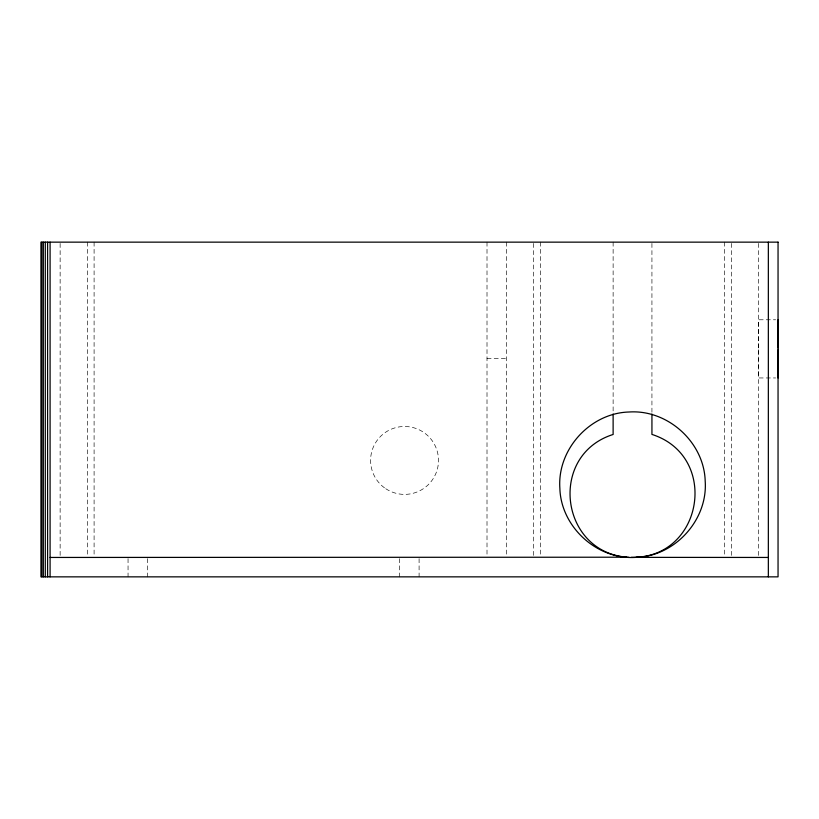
<?xml version="1.0" encoding="UTF-8"?>
<svg xmlns="http://www.w3.org/2000/svg" width="819" height="819" viewBox="0 0 819 819"><rect width="100%" height="100%" fill="white"/><g stroke="black" fill="none" stroke-linecap="round" stroke-linejoin="round"><path stroke-width="0.61" stroke-dasharray="4.09 3.07" d="M758.65 349.754L758.65 377.958L775.624 377.958M758.65 347.983L758.65 319.779L775.624 319.779M487.008 358.568L506.408 358.568M758.65 243.427L758.65 556.173M731.459 243.427L731.459 556.173M724.692 242.148L724.692 556.173M651.934 243.427L651.934 412.766M613.124 242.148L613.124 414.097M540.366 242.148L540.366 556.173M533.599 243.427L533.599 556.173M506.408 242.148L506.408 556.173M487.008 242.148L487.008 556.173M419.093 558.66L419.093 576.852M399.692 558.66L399.692 576.852M147.451 558.66L147.451 576.852M128.051 558.66L128.051 576.852M94.093 242.148L94.093 556.173M87.326 242.148L87.326 556.173M60.135 243.427L60.135 556.173M385.759 488.718A33.958 33.958 0 0 0 438.431 462.561A33.958 33.958 0 0 0 389.434 430.026A33.958 33.958 0 0 0 385.759 488.718"/><path stroke-width="1.23" d="M778.05 377.958L778.05 349.754M778.05 347.983L778.05 319.779M631.326 557.329C702.958 558.998 720.106 456.326 651.934 434.408L651.934 414.035M636.087 557.36C674.969 556.275 707.923 519.932 705.2 481.132C704.115 442.24 667.772 409.295 628.972 412.008C590.079 413.093 557.135 449.436 559.858 488.247C560.943 527.129 597.286 560.083 636.087 557.36L768.345 557.452M621.457 557.217L626.566 557.207L50.092 557.452M637.213 557.278L643.611 557.278M628.972 557.35C560.176 553.757 547.409 455.272 613.124 434.469L613.124 414.097M768.345 242.148L768.345 576.852M50.092 242.148L50.092 576.852M47.594 242.148L47.594 576.852M45.291 242.148L45.291 576.852M43.335 242.148L43.335 576.852M41.871 242.148L41.871 576.852M778.05 242.148L40.95 242.148L40.95 576.852L778.05 576.852L778.05 242.148"/></g></svg>
